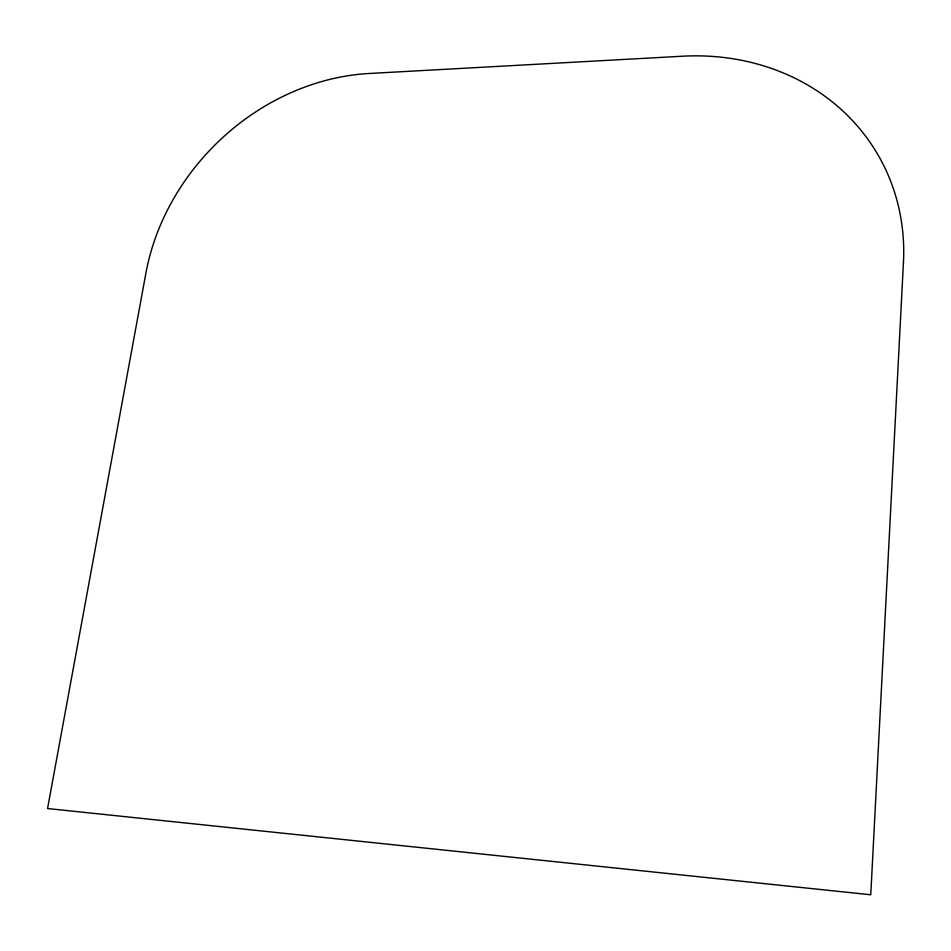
<?xml version="1.0" encoding="UTF-8"?>
<svg xmlns="http://www.w3.org/2000/svg" width="951" height="951" viewBox="0 0 951 951"><rect width="100%" height="100%" fill="white"/><g stroke="black" fill="none" stroke-linecap="round" stroke-linejoin="round"><path stroke-width="1.43" d="M903.45 262.452L870.771 894.772L47.55 808.54L145.883 273.258A220.477 187.157 -44.9 0 1 369.024 73.5L682.247 56.228A237.774 211.312 -29.9 0 1 903.45 262.452"/></g></svg>
